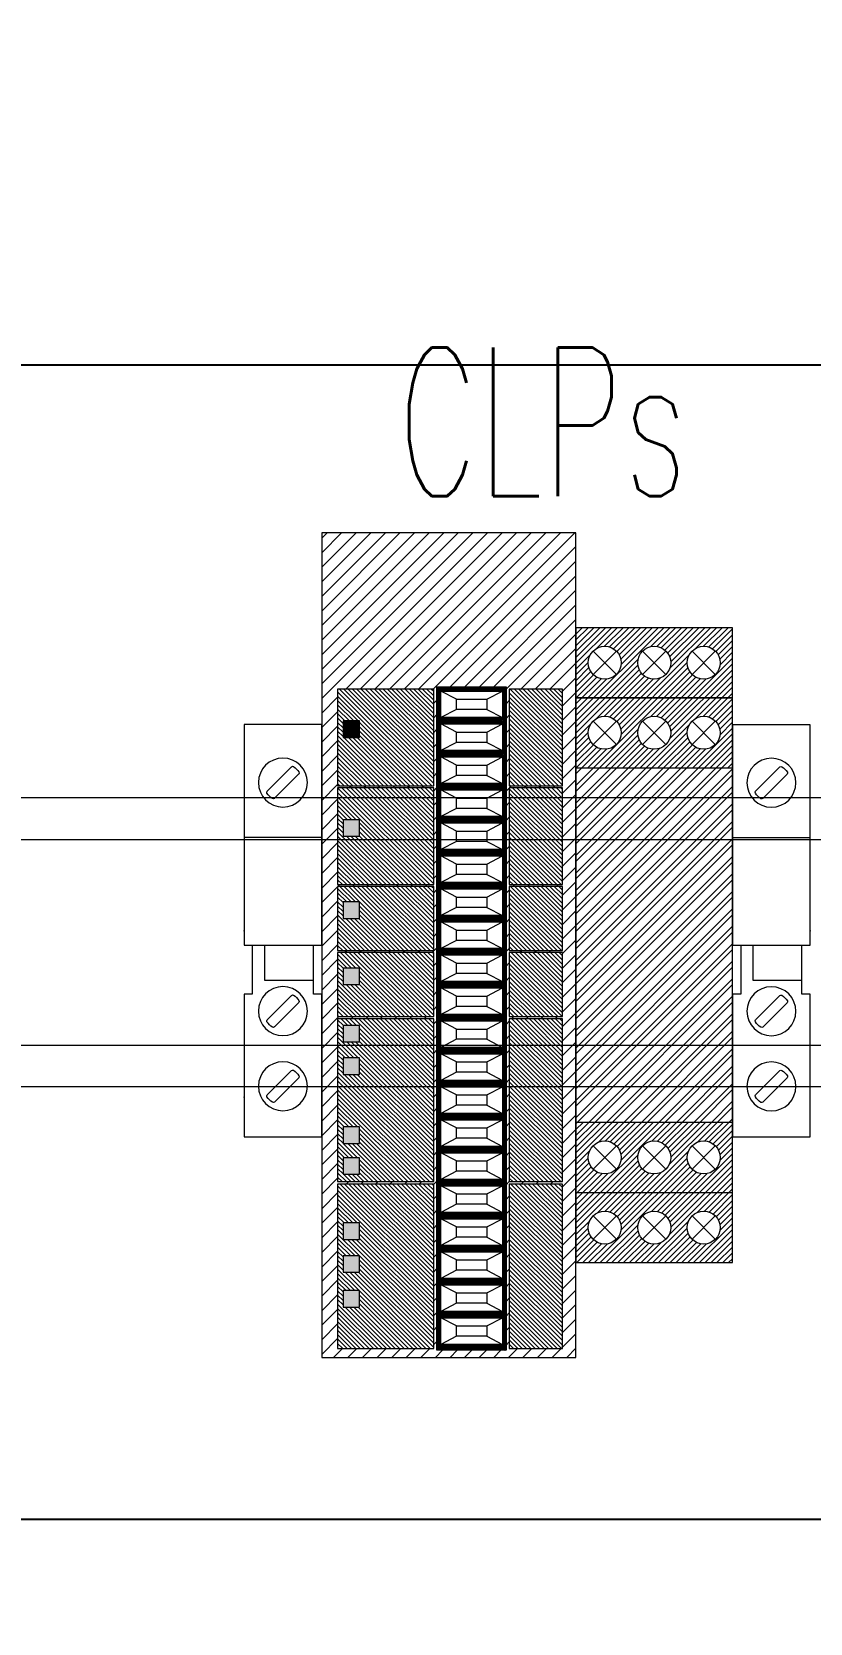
# Model space of a CAD drawing. Header units: inches. Extents: x -3 to 3194, y -983 to 1262.
# Drawn here: x 443.7 to 538, y 446.3 to 639.2 of the extents above; entities that cross this region are included whole.
import ezdxf
from ezdxf.enums import TextEntityAlignment as Align

# ---------------------------------------------------------------- set-up
doc = ezdxf.new("R2010")
doc.units = ezdxf.units.IN
doc.header["$MEASUREMENT"] = 0
doc.linetypes.add('DOT', pattern=[0.559474, 0, -0.279737, 0, -0.279737])
doc.layers.add('AUTOCONNECTING', color=1, linetype='Continuous', lineweight=13)
doc.layers.add('T_Din Rail', color=1, linetype='Continuous', lineweight=0)
doc.styles.add('ROMANS', font='romans')

# ---------------------------------------------------------------- blocks, each defined once
blk = doc.blocks.new('e_UK')
at = {"color": 7, "lineweight": 5}
for p, q in [((0, 50.5), (9.5, 50.5)), ((0, 33), (0, 50.5)), ((9.5, 50.5), (9.5, 33)), ((5.8, 42.37), (2.82, 45.35)), ((6.68, 43.25), (3.7, 46.23)), ((5.8, 33.17), (2.82, 36.15)), ((6.68, 34.05), (3.7, 37.03)), ((1, 33), (0, 33)), ((1, 27), (1, 33)), ((2.5, 27), (2.5, 31.3)), ((2.5, 31.3), (8.5, 31.3)), ((9.5, 33), (8.5, 33)), ((8.5, 33), (8.5, 27)), ((0, 27), (9.5, 27)), ((0, 0), (0, 27)), ((9.5, 27), (9.5, 0)), ((0, 13.8), (9.5, 13.8)), ((5.8, 5.17), (2.82, 8.15)), ((6.68, 6.05), (3.7, 9.03)), ((9.5, 0), (0, 0))]:
    blk.add_line(p, q, dxfattribs=at)
for centre in [(4.75, 44.3), (4.75, 35.1), (4.75, 7.1)]:
    blk.add_circle(centre, 3, dxfattribs=at)
for centre, radius, start, end in [((2.96, 45.49), 0.2, 146.4992, 225), ((4.75, 44.3), 2.35, 123.5008, 146.4992), ((3.56, 46.09), 0.2, 45, 123.5008), ((4.75, 44.3), 2.35, 303.5008, 326.4992), ((6.54, 43.11), 0.2, 326.4992, 45), ((5.94, 42.51), 0.2, 225, 303.5008), ((4.75, 35.1), 2.35, 123.5008, 146.4992), ((3.56, 36.89), 0.2, 45, 123.5008), ((2.96, 36.29), 0.2, 146.4992, 225), ((5.94, 33.31), 0.2, 225, 303.5008), ((4.75, 35.1), 2.35, 303.5008, 326.4992), ((6.54, 33.91), 0.2, 326.4992, 45), ((2.96, 8.29), 0.2, 146.4992, 225), ((4.75, 7.1), 2.35, 123.5008, 146.4992), ((3.56, 8.89), 0.2, 45, 123.5008), ((6.54, 5.91), 0.2, 326.4992, 45), ((5.94, 5.31), 0.2, 225, 303.5008), ((4.75, 7.1), 2.35, 303.5008, 326.4992)]:
    blk.add_arc(centre, radius, start, end, dxfattribs=at)
at = {"color": 2, "linetype": 'DOT', "lineweight": 5}
blk.add_point((0, 45.62), dxfattribs=at)
at = {"lineweight": 5}
for p in [(0, 25.25), (9.5, 25.25)]:
    blk.add_point(p, dxfattribs=at)
blk = doc.blocks.new('borne_DR')
at = {"layer": 'AUTOCONNECTING', "color": 0, "lineweight": 13}
for p, q in [((1.91, 2.24), (0, 3.23)), ((5.58, 2.24), (7.49, 3.23)), ((1.91, 0.99), (0, 0)), ((5.58, 0.99), (7.49, 0))]:
    blk.add_line(p, q, dxfattribs=at)
for points in [[(0, 3.23), (7.49, 3.23), (7.49, 0), (0, 0)], [(1.91, 2.24), (5.58, 2.24), (5.58, 0.99), (1.91, 0.99)]]:
    blk.add_lwpolyline(points, close=True, dxfattribs=at)
blk = doc.blocks.new('*U142')
at = {"layer": 'AUTOCONNECTING', "color": 0, "lineweight": 13}
blk.add_blockref('borne_DR', (-3.74, -1.61), dxfattribs=at)
blk = doc.blocks.new('*U143')
at = {"layer": 'AUTOCONNECTING', "color": 0, "linetype": 'ByBlock', "lineweight": -2, "transparency": 16777216}
for p in [(0, 76), (0, 72), (0, 68), (0, 64), (0, 60), (0, 56), (0, 52), (0, 48), (0, 44), (0, 40), (0, 36), (0, 32), (0, 28), (0, 24), (0, 20), (0, 16), (0, 12), (0, 8), (0, 4), (0, 0)]:
    blk.add_blockref('*U142', p, dxfattribs=at)
blk = doc.blocks.new('DigiRailNx')
at = {"lineweight": 13, "true_color": 0x636466}
h = blk.add_hatch(dxfattribs=at)
h.set_pattern_fill('ANSI31', color=251, scale=10)
h.paths.add_polyline_path([(30.8, 50), (0, 50), (0, -50), (30.8, -50)])
h.paths.add_polyline_path([(13.57, 31.05), (13.57, 19.33), (1.93, 19.33), (1.93, 31.05)], flags=16)
h.paths.add_polyline_path([(13.95, 31.34), (22.34, 31.34), (22.34, -49.13), (13.95, -49.13)], flags=16)
h.paths.add_polyline_path([(2.58, 27.19), (4.58, 27.19), (4.58, 25.19), (2.58, 25.19)], flags=0)
h.paths.add_polyline_path([(14.42, 30.82), (21.91, 30.82), (21.91, 27.59), (14.42, 27.59)], flags=0)
h.paths.add_polyline_path([(16.32, 29.83), (20, 29.83), (20, 28.58), (16.32, 28.58)], flags=0)
h.paths.add_polyline_path([(14.42, 26.82), (21.91, 26.82), (21.91, 23.59), (14.42, 23.59)], flags=0)
h.paths.add_polyline_path([(16.32, 25.83), (20, 25.83), (20, 24.58), (16.32, 24.58)], flags=0)
h.paths.add_polyline_path([(22.73, 31.05), (29.18, 31.05), (29.18, 19.33), (22.73, 19.33)], flags=16)
h.paths.add_polyline_path([(14.42, 22.82), (21.91, 22.82), (21.91, 19.59), (14.42, 19.59)], flags=0)
h.paths.add_polyline_path([(16.32, 21.83), (20, 21.83), (20, 20.58), (16.32, 20.58)], flags=0)
h.paths.add_polyline_path([(13.57, 19.07), (13.57, 7.35), (1.93, 7.35), (1.93, 19.07)], flags=16)
h.paths.add_polyline_path([(14.42, 18.82), (21.91, 18.82), (21.91, 15.59), (14.42, 15.59)], flags=0)
h.paths.add_polyline_path([(16.32, 17.83), (20, 17.83), (20, 16.58), (16.32, 16.58)], flags=0)
h.paths.add_polyline_path([(2.58, 15.21), (4.58, 15.21), (4.58, 13.21), (2.58, 13.21)], flags=0)
h.paths.add_polyline_path([(14.42, 14.82), (21.91, 14.82), (21.91, 11.59), (14.42, 11.59)], flags=0)
h.paths.add_polyline_path([(16.32, 13.83), (20, 13.83), (20, 12.58), (16.32, 12.58)], flags=0)
h.paths.add_polyline_path([(22.73, 19.07), (29.18, 19.07), (29.18, 7.35), (22.73, 7.35)], flags=16)
h.paths.add_polyline_path([(14.42, 10.82), (21.91, 10.82), (21.91, 7.59), (14.42, 7.59)], flags=0)
h.paths.add_polyline_path([(16.32, 9.83), (20, 9.83), (20, 8.58), (16.32, 8.58)], flags=0)
h.paths.add_polyline_path([(13.57, 7.12), (13.57, -0.64), (1.93, -0.64), (1.93, 7.12)], flags=16)
h.paths.add_polyline_path([(2.58, 5.24), (4.58, 5.24), (4.58, 3.24), (2.58, 3.24)], flags=0)
h.paths.add_polyline_path([(14.42, 6.82), (21.91, 6.82), (21.91, 3.59), (14.42, 3.59)], flags=0)
h.paths.add_polyline_path([(16.32, 5.83), (20, 5.83), (20, 4.58), (16.32, 4.58)], flags=0)
h.paths.add_polyline_path([(22.73, 7.12), (29.18, 7.12), (29.18, -0.64), (22.73, -0.64)], flags=16)
h.paths.add_polyline_path([(14.42, 2.82), (21.91, 2.82), (21.91, -0.41), (14.42, -0.41)], flags=0)
h.paths.add_polyline_path([(16.32, 1.83), (20, 1.83), (20, 0.58), (16.32, 0.58)], flags=0)
h.paths.add_polyline_path([(13.57, -0.9), (13.57, -8.67), (1.93, -8.67), (1.93, -0.9)], flags=16)
h.paths.add_polyline_path([(14.42, -1.18), (21.91, -1.18), (21.91, -4.41), (14.42, -4.41)], flags=0)
h.paths.add_polyline_path([(16.32, -2.17), (20, -2.17), (20, -3.42), (16.32, -3.42)], flags=0)
h.paths.add_polyline_path([(2.58, -2.78), (4.58, -2.78), (4.58, -4.78), (2.58, -4.78)], flags=0)
h.paths.add_polyline_path([(22.73, -0.9), (29.18, -0.9), (29.18, -8.67), (22.73, -8.67)], flags=16)
h.paths.add_polyline_path([(14.42, -5.18), (21.91, -5.18), (21.91, -8.41), (14.42, -8.41)], flags=0)
h.paths.add_polyline_path([(16.32, -6.17), (20, -6.17), (20, -7.42), (16.32, -7.42)], flags=0)
h.paths.add_polyline_path([(13.57, -8.95), (13.57, -28.67), (1.93, -28.67), (1.93, -8.95)], flags=16)
h.paths.add_polyline_path([(2.58, -9.74), (4.58, -9.74), (4.58, -11.74), (2.58, -11.74)], flags=0)
h.paths.add_polyline_path([(14.42, -9.18), (21.91, -9.18), (21.91, -12.41), (14.42, -12.41)], flags=0)
h.paths.add_polyline_path([(16.32, -10.17), (20, -10.17), (20, -11.42), (16.32, -11.42)], flags=0)
h.paths.add_polyline_path([(22.73, -8.95), (29.18, -8.95), (29.18, -28.67), (22.73, -28.67)], flags=16)
h.paths.add_polyline_path([(2.58, -13.67), (4.58, -13.67), (4.58, -15.67), (2.58, -15.67)], flags=0)
h.paths.add_polyline_path([(14.42, -13.18), (21.91, -13.18), (21.91, -16.41), (14.42, -16.41)], flags=0)
h.paths.add_polyline_path([(16.32, -14.17), (20, -14.17), (20, -15.42), (16.32, -15.42)], flags=0)
h.paths.add_polyline_path([(14.42, -17.18), (21.91, -17.18), (21.91, -20.41), (14.42, -20.41)], flags=0)
h.paths.add_polyline_path([(16.32, -18.17), (20, -18.17), (20, -19.42), (16.32, -19.42)], flags=0)
h.paths.add_polyline_path([(2.58, -22.05), (4.58, -22.05), (4.58, -24.05), (2.58, -24.05)], flags=0)
h.paths.add_polyline_path([(14.42, -21.18), (21.91, -21.18), (21.91, -24.41), (14.42, -24.41)], flags=0)
h.paths.add_polyline_path([(16.32, -22.17), (20, -22.17), (20, -23.42), (16.32, -23.42)], flags=0)
h.paths.add_polyline_path([(2.58, -25.78), (4.58, -25.78), (4.58, -27.78), (2.58, -27.78)], flags=0)
h.paths.add_polyline_path([(14.42, -25.18), (21.91, -25.18), (21.91, -28.41), (14.42, -28.41)], flags=0)
h.paths.add_polyline_path([(16.32, -26.17), (20, -26.17), (20, -27.42), (16.32, -27.42)], flags=0)
h.paths.add_polyline_path([(13.57, -28.97), (13.57, -48.91), (1.93, -48.91), (1.93, -28.97)], flags=16)
h.paths.add_polyline_path([(14.42, -29.18), (21.91, -29.18), (21.91, -32.41), (14.42, -32.41)], flags=0)
h.paths.add_polyline_path([(16.32, -30.17), (20, -30.17), (20, -31.42), (16.32, -31.42)], flags=0)
h.paths.add_polyline_path([(22.73, -28.97), (29.18, -28.97), (29.18, -48.91), (22.73, -48.91)], flags=16)
h.paths.add_polyline_path([(2.58, -33.68), (4.58, -33.68), (4.58, -35.68), (2.58, -35.68)], flags=0)
h.paths.add_polyline_path([(14.42, -33.18), (21.91, -33.18), (21.91, -36.41), (14.42, -36.41)], flags=0)
h.paths.add_polyline_path([(16.32, -34.17), (20, -34.17), (20, -35.42), (16.32, -35.42)], flags=0)
h.paths.add_polyline_path([(2.58, -37.67), (4.58, -37.67), (4.58, -39.67), (2.58, -39.67)], flags=0)
h.paths.add_polyline_path([(14.42, -37.18), (21.91, -37.18), (21.91, -40.41), (14.42, -40.41)], flags=0)
h.paths.add_polyline_path([(16.32, -38.17), (20, -38.17), (20, -39.42), (16.32, -39.42)], flags=0)
h.paths.add_polyline_path([(2.58, -41.9), (4.58, -41.9), (4.58, -43.9), (2.58, -43.9)], flags=0)
h.paths.add_polyline_path([(14.42, -41.18), (21.91, -41.18), (21.91, -44.41), (14.42, -44.41)], flags=0)
h.paths.add_polyline_path([(16.32, -42.17), (20, -42.17), (20, -43.42), (16.32, -43.42)], flags=0)
h.paths.add_polyline_path([(14.42, -45.18), (21.91, -45.18), (21.91, -48.41), (14.42, -48.41)], flags=0)
h.paths.add_polyline_path([(16.32, -46.17), (20, -46.17), (20, -47.42), (16.32, -47.42)], flags=0)
at = {"lineweight": 13}
h = blk.add_hatch(dxfattribs=at)
h.set_pattern_fill('ANSI31', color=5, scale=3, angle=90)
h.paths.add_polyline_path([(13.57, 19.07), (1.93, 19.07), (1.93, 7.35), (13.57, 7.35)])
h.paths.add_polyline_path([(4.58, 15.21), (4.58, 13.21), (2.58, 13.21), (2.58, 15.21)], flags=16)
h.paths.add_polyline_path([(29.18, 31.05), (22.73, 31.05), (22.73, 19.33), (29.18, 19.33)])
h.paths.add_polyline_path([(29.18, 19.07), (22.73, 19.07), (22.73, 7.35), (29.18, 7.35)])
h.paths.add_polyline_path([(13.57, 7.12), (1.93, 7.12), (1.93, -0.64), (13.57, -0.64)])
h.paths.add_polyline_path([(4.58, 3.24), (2.58, 3.24), (2.58, 5.24), (4.58, 5.24)], flags=16)
h.paths.add_polyline_path([(13.57, 31.05), (1.93, 31.05), (1.93, 19.33), (13.57, 19.33)])
h.paths.add_polyline_path([(4.58, 25.19), (2.58, 25.19), (2.58, 27.19), (4.58, 27.19)], flags=16)
h.paths.add_polyline_path([(29.18, 7.12), (22.73, 7.12), (22.73, -0.64), (29.18, -0.64)])
h.paths.add_polyline_path([(13.57, -0.9), (1.93, -0.9), (1.93, -8.67), (13.57, -8.67)])
h.paths.add_polyline_path([(4.58, -4.78), (2.58, -4.78), (2.58, -2.78), (4.58, -2.78)], flags=16)
h.paths.add_polyline_path([(29.18, -0.9), (22.73, -0.9), (22.73, -8.67), (29.18, -8.67)])
h.paths.add_polyline_path([(13.57, -8.95), (1.93, -8.95), (1.93, -28.67), (13.57, -28.67)])
h.paths.add_polyline_path([(4.58, -11.74), (2.58, -11.74), (2.58, -9.74), (4.58, -9.74)], flags=16)
h.paths.add_polyline_path([(4.58, -13.67), (4.58, -15.67), (2.58, -15.67), (2.58, -13.67)], flags=16)
h.paths.add_polyline_path([(4.58, -22.05), (4.58, -24.05), (2.58, -24.05), (2.58, -22.05)], flags=16)
h.paths.add_polyline_path([(4.58, -25.78), (4.58, -27.78), (2.58, -27.78), (2.58, -25.78)], flags=16)
h.paths.add_polyline_path([(29.18, -8.95), (22.73, -8.95), (22.73, -28.67), (29.18, -28.67)])
h.paths.add_polyline_path([(13.57, -28.97), (1.93, -28.97), (1.93, -48.91), (13.57, -48.91)])
h.paths.add_polyline_path([(4.58, -35.68), (2.58, -35.68), (2.58, -33.68), (4.58, -33.68)], flags=16)
h.paths.add_polyline_path([(4.58, -37.67), (4.58, -39.67), (2.58, -39.67), (2.58, -37.67)], flags=16)
h.paths.add_polyline_path([(4.58, -41.9), (4.58, -43.9), (2.58, -43.9), (2.58, -41.9)], flags=16)
h.paths.add_polyline_path([(29.18, -28.97), (22.73, -28.97), (22.73, -48.91), (29.18, -48.91)])
h = blk.add_hatch(dxfattribs=at)
h.set_pattern_fill('ANSI31', color=3)
h.paths.add_polyline_path([(22.34, 31.34), (13.95, 31.34), (13.95, -49.13), (22.34, -49.13)])
h.paths.add_polyline_path([(14.42, -4.41), (14.42, -1.18), (21.91, -1.18), (21.91, -4.41)], flags=16)
h.paths.add_polyline_path([(16.32, -3.42), (16.32, -2.17), (20, -2.17), (20, -3.42)], flags=0)
h.paths.add_polyline_path([(14.42, -5.18), (21.91, -5.18), (21.91, -8.41), (14.42, -8.41)], flags=16)
h.paths.add_polyline_path([(16.32, -6.17), (20, -6.17), (20, -7.42), (16.32, -7.42)], flags=0)
h.paths.add_polyline_path([(14.42, -0.41), (14.42, 2.82), (21.91, 2.82), (21.91, -0.41)], flags=16)
h.paths.add_polyline_path([(16.32, 0.58), (16.32, 1.83), (20, 1.83), (20, 0.58)], flags=0)
h.paths.add_polyline_path([(14.42, -9.18), (21.91, -9.18), (21.91, -12.41), (14.42, -12.41)], flags=16)
h.paths.add_polyline_path([(16.32, -10.17), (20, -10.17), (20, -11.42), (16.32, -11.42)], flags=0)
h.paths.add_polyline_path([(14.42, 3.59), (14.42, 6.82), (21.91, 6.82), (21.91, 3.59)], flags=16)
h.paths.add_polyline_path([(16.32, 4.58), (16.32, 5.83), (20, 5.83), (20, 4.58)], flags=0)
h.paths.add_polyline_path([(14.42, -13.18), (21.91, -13.18), (21.91, -16.41), (14.42, -16.41)], flags=16)
h.paths.add_polyline_path([(16.32, -14.17), (20, -14.17), (20, -15.42), (16.32, -15.42)], flags=0)
h.paths.add_polyline_path([(14.42, 7.59), (14.42, 10.82), (21.91, 10.82), (21.91, 7.59)], flags=16)
h.paths.add_polyline_path([(16.32, 8.58), (16.32, 9.83), (20, 9.83), (20, 8.58)], flags=0)
h.paths.add_polyline_path([(14.42, -17.18), (21.91, -17.18), (21.91, -20.41), (14.42, -20.41)], flags=16)
h.paths.add_polyline_path([(16.32, -18.17), (20, -18.17), (20, -19.42), (16.32, -19.42)], flags=0)
h.paths.add_polyline_path([(14.42, 11.59), (14.42, 14.82), (21.91, 14.82), (21.91, 11.59)], flags=16)
h.paths.add_polyline_path([(16.32, 12.58), (16.32, 13.83), (20, 13.83), (20, 12.58)], flags=0)
h.paths.add_polyline_path([(14.42, -21.18), (21.91, -21.18), (21.91, -24.41), (14.42, -24.41)], flags=16)
h.paths.add_polyline_path([(16.32, -22.17), (20, -22.17), (20, -23.42), (16.32, -23.42)], flags=0)
h.paths.add_polyline_path([(14.42, 15.59), (14.42, 18.82), (21.91, 18.82), (21.91, 15.59)], flags=16)
h.paths.add_polyline_path([(16.32, 16.58), (16.32, 17.83), (20, 17.83), (20, 16.58)], flags=0)
h.paths.add_polyline_path([(14.42, -25.18), (21.91, -25.18), (21.91, -28.41), (14.42, -28.41)], flags=16)
h.paths.add_polyline_path([(16.32, -26.17), (20, -26.17), (20, -27.42), (16.32, -27.42)], flags=0)
h.paths.add_polyline_path([(14.42, 19.59), (14.42, 22.82), (21.91, 22.82), (21.91, 19.59)], flags=16)
h.paths.add_polyline_path([(16.32, 20.58), (16.32, 21.83), (20, 21.83), (20, 20.58)], flags=0)
h.paths.add_polyline_path([(14.42, -29.18), (21.91, -29.18), (21.91, -32.41), (14.42, -32.41)], flags=16)
h.paths.add_polyline_path([(16.32, -30.17), (20, -30.17), (20, -31.42), (16.32, -31.42)], flags=0)
h.paths.add_polyline_path([(14.42, 23.59), (14.42, 26.82), (21.91, 26.82), (21.91, 23.59)], flags=16)
h.paths.add_polyline_path([(16.32, 24.58), (16.32, 25.83), (20, 25.83), (20, 24.58)], flags=0)
h.paths.add_polyline_path([(14.42, -33.18), (21.91, -33.18), (21.91, -36.41), (14.42, -36.41)], flags=16)
h.paths.add_polyline_path([(16.32, -34.17), (20, -34.17), (20, -35.42), (16.32, -35.42)], flags=0)
h.paths.add_polyline_path([(14.42, 27.59), (14.42, 30.82), (21.91, 30.82), (21.91, 27.59)], flags=16)
h.paths.add_polyline_path([(16.32, 28.58), (16.32, 29.83), (20, 29.83), (20, 28.58)], flags=0)
h.paths.add_polyline_path([(14.42, -37.18), (21.91, -37.18), (21.91, -40.41), (14.42, -40.41)], flags=16)
h.paths.add_polyline_path([(16.32, -38.17), (20, -38.17), (20, -39.42), (16.32, -39.42)], flags=0)
h.paths.add_polyline_path([(14.42, -41.18), (21.91, -41.18), (21.91, -44.41), (14.42, -44.41)], flags=16)
h.paths.add_polyline_path([(16.32, -42.17), (20, -42.17), (20, -43.42), (16.32, -43.42)], flags=0)
h.paths.add_polyline_path([(14.42, -45.18), (21.91, -45.18), (21.91, -48.41), (14.42, -48.41)], flags=16)
h.paths.add_polyline_path([(16.32, -46.17), (20, -46.17), (20, -47.42), (16.32, -47.42)], flags=0)
h = blk.add_hatch(dxfattribs=at)
h.set_pattern_fill('ANSI37', color=1)
h.paths.add_polyline_path([(4.58, 27.19), (2.58, 27.19), (2.58, 25.19), (4.58, 25.19)])
h = blk.add_hatch(dxfattribs=at)
h.set_pattern_fill('ANGLE', color=1)
h.set_pattern_definition([(0, (0, 0), (0, 0.275), [0.2, -0.075]), (90, (0, 0), (-0.275, 2e-17), [0.2, -0.075])])
h.paths.add_polyline_path([(4.58, 15.21), (2.58, 15.21), (2.58, 13.21), (4.58, 13.21)])
h.paths.add_polyline_path([(4.58, 5.24), (2.58, 5.24), (2.58, 3.24), (4.58, 3.24)])
h.paths.add_polyline_path([(4.58, -2.78), (2.58, -2.78), (2.58, -4.78), (4.58, -4.78)])
h.paths.add_polyline_path([(4.58, -9.74), (2.58, -9.74), (2.58, -11.74), (4.58, -11.74)])
h.paths.add_polyline_path([(4.58, -13.67), (2.58, -13.67), (2.58, -15.67), (4.58, -15.67)])
h.paths.add_polyline_path([(4.58, -22.05), (2.58, -22.05), (2.58, -24.05), (4.58, -24.05)])
h.paths.add_polyline_path([(4.58, -25.78), (2.58, -25.78), (2.58, -27.78), (4.58, -27.78)])
h.paths.add_polyline_path([(4.58, -33.68), (2.58, -33.68), (2.58, -35.68), (4.58, -35.68)])
h.paths.add_polyline_path([(4.58, -37.67), (2.58, -37.67), (2.58, -39.67), (4.58, -39.67)])
h.paths.add_polyline_path([(4.58, -41.9), (2.58, -41.9), (2.58, -43.9), (4.58, -43.9)])
at = {"layer": 'AUTOCONNECTING', "color": 251, "lineweight": 13, "true_color": 0x636466}
blk.add_lwpolyline([(0, -50), (30.8, -50), (30.8, 50), (0, 50)], close=True, dxfattribs=at)
at = {"layer": 'AUTOCONNECTING', "color": 5, "lineweight": 13}
for points in [[(13.57, 31.05), (1.93, 31.05), (1.93, 19.33), (13.57, 19.33)], [(29.18, 31.05), (22.73, 31.05), (22.73, 19.33), (29.18, 19.33)], [(13.57, 19.07), (1.93, 19.07), (1.93, 7.35), (13.57, 7.35)], [(29.18, 19.07), (22.73, 19.07), (22.73, 7.35), (29.18, 7.35)], [(13.57, 7.12), (1.93, 7.12), (1.93, -0.64), (13.57, -0.64)], [(29.18, 7.12), (22.73, 7.12), (22.73, -0.64), (29.18, -0.64)], [(13.57, -0.9), (1.93, -0.9), (1.93, -8.67), (13.57, -8.67)], [(29.18, -0.9), (22.73, -0.9), (22.73, -8.67), (29.18, -8.67)], [(13.57, -8.95), (1.93, -8.95), (1.93, -28.67), (13.57, -28.67)], [(29.18, -8.95), (22.73, -8.95), (22.73, -28.67), (29.18, -28.67)], [(13.57, -28.97), (1.93, -28.97), (1.93, -48.91), (13.57, -48.91)], [(29.18, -28.97), (22.73, -28.97), (22.73, -48.91), (29.18, -48.91)]]:
    blk.add_lwpolyline(points, close=True, dxfattribs=at)
at = {"layer": 'AUTOCONNECTING', "color": 3, "lineweight": 13}
blk.add_lwpolyline([(22.34, -49.13), (13.95, -49.13), (13.95, 31.34), (22.34, 31.34)], close=True, dxfattribs=at)
at = {"layer": 'AUTOCONNECTING', "lineweight": 13}
for points in [[(2.58, 25.19), (4.58, 25.19), (4.58, 27.19), (2.58, 27.19)], [(2.58, 13.21), (4.58, 13.21), (4.58, 15.21), (2.58, 15.21)], [(2.58, 3.24), (4.58, 3.24), (4.58, 5.24), (2.58, 5.24)], [(2.58, -4.78), (4.58, -4.78), (4.58, -2.78), (2.58, -2.78)], [(2.58, -11.74), (4.58, -11.74), (4.58, -9.74), (2.58, -9.74)], [(2.58, -15.67), (4.58, -15.67), (4.58, -13.67), (2.58, -13.67)], [(2.58, -24.05), (4.58, -24.05), (4.58, -22.05), (2.58, -22.05)], [(2.58, -27.78), (4.58, -27.78), (4.58, -25.78), (2.58, -25.78)], [(2.58, -35.68), (4.58, -35.68), (4.58, -33.68), (2.58, -33.68)], [(2.58, -39.67), (4.58, -39.67), (4.58, -37.67), (2.58, -37.67)], [(2.58, -43.9), (4.58, -43.9), (4.58, -41.9), (2.58, -41.9)]]:
    blk.add_lwpolyline(points, close=True, dxfattribs=at)
at = {"layer": 'AUTOCONNECTING', "color": 3, "lineweight": 13}
blk.add_blockref('*U143', (18.16, -46.8), dxfattribs=at)
blk = doc.blocks.new('*U150')
at = {"layer": 'AUTOCONNECTING', "color": 0, "lineweight": 13}
for p, q in [((-1.41, 1.41), (1.41, -1.41)), ((-1.41, -1.41), (1.41, 1.41))]:
    blk.add_line(p, q, dxfattribs=at)
blk.add_circle((0, 0), 2, dxfattribs=at)
blk = doc.blocks.new('*U151')
at = {"layer": 'AUTOCONNECTING', "color": 0, "linetype": 'ByBlock', "lineweight": -2, "transparency": 16777216}
for p in [(0, 0), (6, 0), (12, 0)]:
    blk.add_blockref('*U150', p, dxfattribs=at)
blk = doc.blocks.new('*U152')
at = {"layer": 'AUTOCONNECTING', "color": 0, "lineweight": 13}
for p, q in [((-1.41, 1.41), (1.41, -1.41)), ((-1.41, -1.41), (1.41, 1.41))]:
    blk.add_line(p, q, dxfattribs=at)
blk.add_circle((0, 0), 2, dxfattribs=at)
blk = doc.blocks.new('*U145')
at = {"layer": 'AUTOCONNECTING', "color": 0, "linetype": 'ByBlock', "lineweight": -2, "transparency": 16777216}
for p in [(0, 0), (6, 0), (12, 0)]:
    blk.add_blockref('*U152', p, dxfattribs=at)
blk = doc.blocks.new('*U146')
at = {"layer": 'AUTOCONNECTING', "color": 0, "lineweight": 13}
for p, q in [((-1.41, 1.41), (1.41, -1.41)), ((-1.41, -1.41), (1.41, 1.41))]:
    blk.add_line(p, q, dxfattribs=at)
blk.add_circle((0, 0), 2, dxfattribs=at)
blk = doc.blocks.new('*U147')
at = {"layer": 'AUTOCONNECTING', "color": 0, "linetype": 'ByBlock', "lineweight": -2, "transparency": 16777216}
for p in [(0, 0), (6, 0), (12, 0)]:
    blk.add_blockref('*U146', p, dxfattribs=at)
blk = doc.blocks.new('*U148')
at = {"layer": 'AUTOCONNECTING', "color": 0, "lineweight": 13}
for p, q in [((-1.41, 1.41), (1.41, -1.41)), ((-1.41, -1.41), (1.41, 1.41))]:
    blk.add_line(p, q, dxfattribs=at)
blk.add_circle((0, 0), 2, dxfattribs=at)
blk = doc.blocks.new('*U149')
at = {"layer": 'AUTOCONNECTING', "color": 0, "linetype": 'ByBlock', "lineweight": -2, "transparency": 16777216}
for p in [(0, 0), (6, 0), (12, 0)]:
    blk.add_blockref('*U148', p, dxfattribs=at)
blk = doc.blocks.new('DIGIRAIL_2A')
at = {"lineweight": 13}
h = blk.add_hatch(dxfattribs=at)
h.set_pattern_fill('ANSI31', color=3, scale=4)
h.paths.add_polyline_path([(19, 38.5), (0, 38.5), (0, 30), (19, 30)])
h.paths.add_polyline_path([(1.5, 34.25, -1), (5.5, 34.25, -1)], flags=16)
h.paths.add_polyline_path([(7.5, 34.25, -1), (11.5, 34.25, -1)], flags=16)
h.paths.add_polyline_path([(13.5, 34.25, -1), (17.5, 34.25, -1)], flags=16)
h.paths.add_polyline_path([(19, 30), (0, 30), (0, 21.5), (19, 21.5)])
h.paths.add_polyline_path([(5.5, 25.75, -1), (1.5, 25.75, -1)], flags=16)
h.paths.add_polyline_path([(11.5, 25.75, -1), (7.5, 25.75, -1)], flags=16)
h.paths.add_polyline_path([(17.5, 25.75, -1), (13.5, 25.75, -1)], flags=16)
h.paths.add_polyline_path([(19, -21.5), (0, -21.5), (0, -30), (19, -30)])
h.paths.add_polyline_path([(11.5, -25.75, -1), (7.5, -25.75, -1)], flags=16)
h.paths.add_polyline_path([(5.5, -25.75, -1), (1.5, -25.75, -1)], flags=16)
h.paths.add_polyline_path([(17.5, -25.75, -1), (13.5, -25.75, -1)], flags=16)
h.paths.add_polyline_path([(19, -30), (0, -30), (0, -38.5), (19, -38.5)])
h.paths.add_polyline_path([(11.5, -34.25, -1), (7.5, -34.25, -1)], flags=16)
h.paths.add_polyline_path([(5.5, -34.25, -1), (1.5, -34.25, -1)], flags=16)
h.paths.add_polyline_path([(17.5, -34.25, -1), (13.5, -34.25, -1)], flags=16)
at = {"lineweight": 13, "true_color": 0x636466}
h = blk.add_hatch(dxfattribs=at)
h.set_pattern_fill('ANSI32', color=251, scale=4)
h.paths.add_polyline_path([(19, 21.5), (0, 21.5), (0, -21.5), (19, -21.5)])
at = {"layer": 'AUTOCONNECTING', "color": 0, "lineweight": 13}
for points in [[(0, -38.5), (19, -38.5), (19, 38.5), (0, 38.5)], [(0, 30), (19, 30), (19, 38.5), (0, 38.5)], [(0, -30), (19, -30), (19, 30), (0, 30)], [(0, 21.5), (19, 21.5), (19, 30), (0, 30)], [(19, -21.5), (0, -21.5), (0, -30), (19, -30)]]:
    blk.add_lwpolyline(points, close=True, dxfattribs=at)
for name, p in [('*U145', (3.5, 34.25)), ('*U151', (3.5, 25.75))]:
    blk.add_blockref(name, p, dxfattribs=at)
at = {"layer": 'AUTOCONNECTING', "color": 0, "lineweight": 13, "rotation": 180}
for name, p in [('*U147', (15.5, -25.75)), ('*U149', (15.5, -34.25))]:
    blk.add_blockref(name, p, dxfattribs=at)

msp = doc.modelspace()

# ---------------------------------------------------------------- linework, layer by layer
at = {"color": 116, "true_color": 0x136734}
for points in [[(188.742, 598.841), (638.742, 598.841), (638.742, 648.841), (188.742, 648.841)], [(138.742, 408.841), (688.742, 408.841), (688.742, 458.841), (138.742, 458.841)]]:
    msp.add_lwpolyline(points, close=True, dxfattribs=at)
at = {"layer": 'T_Din Rail', "color": 0, "linetype": 'Continuous', "lineweight": 13}
for p, q in [((638.742, 546.341), (188.742, 546.341)), ((638.742, 541.26), (188.742, 541.26)), ((188.742, 516.341), (638.742, 516.341)), ((188.742, 511.341), (638.742, 511.341))]:
    msp.add_line(p, q, dxfattribs=at)

# ---------------------------------------------------------------- block references
at = {"xscale": -0.9899999861975997, "yscale": 0.9899999861975997, "zscale": 0.9899999861975997, "rotation": 180}
for p in [(469.435, 555.224), (528.64, 555.209)]:
    msp.add_blockref('e_UK', p, dxfattribs=at)
at = {"layer": 'AUTOCONNECTING', "color": 0, "lineweight": 13}
for name, p in [('DigiRailNx', (478.84, 528.479)), ('DIGIRAIL_2A', (509.64, 528.479))]:
    msp.add_blockref(name, p, dxfattribs=at)

# ---------------------------------------------------------------- texts
at = {"lineweight": 5, "style": 'ROMANS', "width": 0.6}
msp.add_text('CLPs', height=18, dxfattribs=at).set_placement((505.627, 591.937, -92.055), align=Align.MIDDLE_CENTER)

doc.saveas('drawing.dxf')
